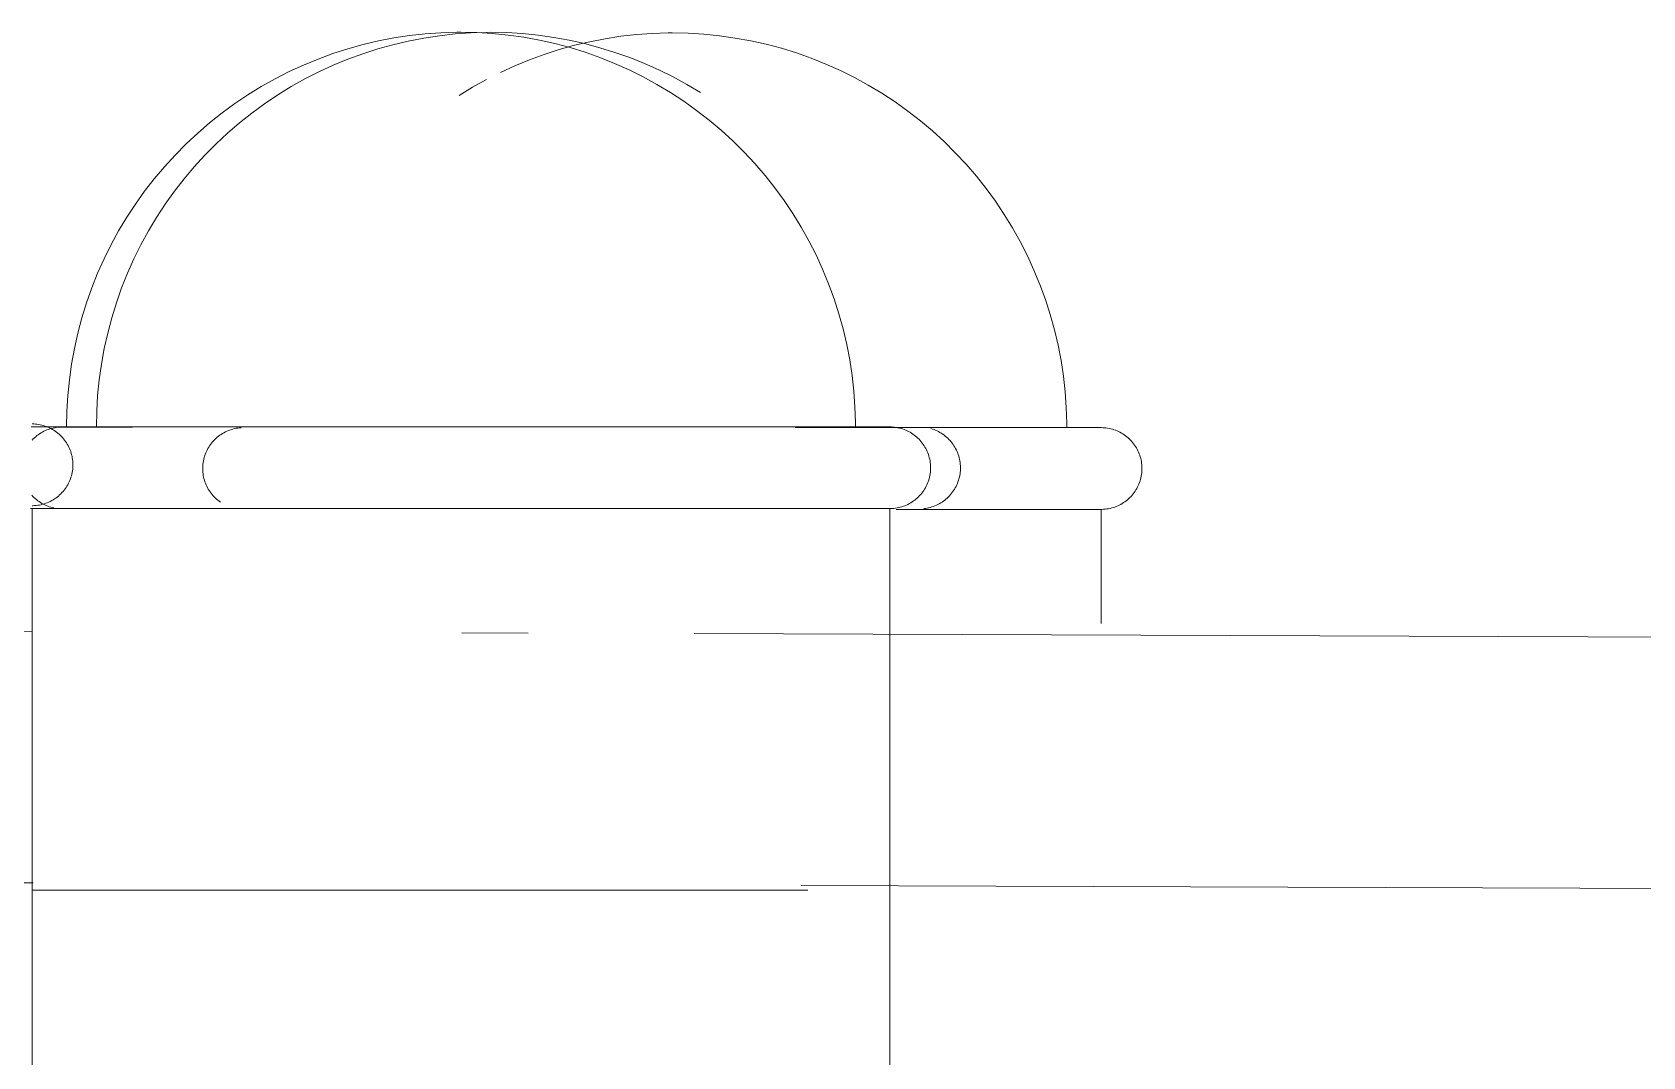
# Model space of a CAD drawing. Header units: millimetres. Extents: x -38844 to 124035, y 18225 to 48099.
# Drawn here: x -9755.3 to -9661.4, y 39265.1 to 39324.8 of the extents above; entities that cross this region are included whole.
import ezdxf

# ---------------------------------------------------------------- set-up
doc = ezdxf.new("R2010")
doc.units = ezdxf.units.MM
doc.layers.add('C-_SITE----_E-1', color=6, linetype='Continuous', lineweight=9, true_color=0xff00ff)

# ---------------------------------------------------------------- blocks, each defined once
blk = doc.blocks.new('BRC FENCE - BRC FENCE-6054127-DOOR _ WINDOW SCHEDULE - ELEVATION 1 Copy 1')
at = {"layer": 'C-_SITE----_E-1'}
for p, q in [((-9749.166, 39301.801), (-9753.298, 39301.801)), ((-9753.298, 39301.801), (-9749.166, 39301.801)), ((-9723.191, 39301.801), (-9748.906, 39301.801)), ((-9707.298, 39301.801), (-9715.669, 39301.801)), ((-9711.691, 39301.801), (-9707.298, 39301.801)), ((-9755.298, 39297.038), (-9755.298, 39274.801)), ((-9705.298, 39297.038), (-9755.298, 39297.038)), ((-9705.298, 39274.801), (-9705.298, 39297.038)), ((-7170.709, 39280.99), (-9716.699, 39289.754)), ((-9710.467, 39275.081), (-7170.709, 39266.338)), ((-9710.073, 39274.801), (-9755.298, 39274.801)), ((-9755.298, 39274.801), (-9755.298, 37865)), ((-9755.298, 39274.801), (-9710.073, 39274.801)), ((-9705.298, 37865), (-9705.298, 39274.801))]:
    blk.add_line(p, q, dxfattribs=at)
at = {"layer": 'C-_SITE----_E-1', "flags": 128}
for points in [[(-9753.298, 39301.801), (-9753.28, 39302.72), (-9753.225, 39303.639), (-9753.133, 39304.554), (-9753.005, 39305.465), (-9752.84, 39306.37), (-9752.639, 39307.268), (-9752.403, 39308.157), (-9752.131, 39309.036), (-9751.824, 39309.903), (-9751.483, 39310.757), (-9751.108, 39311.597), (-9750.699, 39312.422), (-9750.258, 39313.229), (-9749.785, 39314.018), (-9749.281, 39314.787), (-9748.747, 39315.536), (-9748.183, 39316.263), (-9747.59, 39316.966), (-9746.97, 39317.646), (-9746.323, 39318.3), (-9745.65, 39318.927), (-9744.953, 39319.528), (-9744.232, 39320.099), (-9743.489, 39320.642), (-9742.725, 39321.154), (-9741.941, 39321.636), (-9741.139, 39322.086), (-9740.319, 39322.503), (-9739.483, 39322.887), (-9738.633, 39323.238), (-9737.769, 39323.554), (-9736.893, 39323.835), (-9736.006, 39324.081), (-9735.111, 39324.292), (-9734.208, 39324.466), (-9733.298, 39324.604), (-9732.384, 39324.706), (-9731.466, 39324.771), (-9730.547, 39324.799), (-9730.298, 39324.801)], [(-9730.298, 39324.801), (-9729.379, 39324.782), (-9728.46, 39324.727), (-9727.545, 39324.635), (-9726.634, 39324.507), (-9725.729, 39324.342), (-9724.831, 39324.141), (-9723.942, 39323.905), (-9723.063, 39323.633), (-9722.196, 39323.326), (-9721.342, 39322.985), (-9720.502, 39322.61), (-9719.677, 39322.202), (-9718.87, 39321.76), (-9718.081, 39321.288), (-9717.312, 39320.783), (-9716.563, 39320.249), (-9715.836, 39319.685), (-9715.133, 39319.092), (-9714.453, 39318.472), (-9713.799, 39317.825), (-9713.172, 39317.152), (-9712.571, 39316.455), (-9712, 39315.735), (-9711.457, 39314.992), (-9710.945, 39314.228), (-9710.463, 39313.444), (-9710.013, 39312.641), (-9709.596, 39311.821), (-9709.212, 39310.985), (-9708.862, 39310.135), (-9708.545, 39309.271), (-9708.264, 39308.395), (-9708.018, 39307.509), (-9707.808, 39306.613), (-9707.633, 39305.71), (-9707.495, 39304.8), (-9707.393, 39303.886), (-9707.328, 39302.968), (-9707.3, 39302.049), (-9707.298, 39301.801)], [(-9755.298, 39297.038), (-9755.394, 39297.04)], [(-9755.35, 39301.8), (-9755.298, 39301.801)], [(-9705.298, 39301.801), (-9705.318, 39301.801), (-9705.378, 39301.801), (-9705.478, 39301.801), (-9705.618, 39301.801), (-9705.797, 39301.801), (-9706.015, 39301.801), (-9706.272, 39301.801), (-9706.568, 39301.801), (-9706.901, 39301.801), (-9707.272, 39301.801), (-9707.68, 39301.801), (-9708.124, 39301.801), (-9708.603, 39301.801), (-9709.117, 39301.801), (-9709.665, 39301.801), (-9710.246, 39301.801), (-9710.859, 39301.801), (-9711.503, 39301.801), (-9712.178, 39301.801), (-9712.881, 39301.801), (-9713.612, 39301.801), (-9714.37, 39301.801), (-9715.153, 39301.801), (-9715.96, 39301.801), (-9716.791, 39301.801), (-9717.643, 39301.801), (-9718.515, 39301.801), (-9719.406, 39301.801), (-9720.315, 39301.801), (-9721.239, 39301.801), (-9722.178, 39301.801), (-9723.131, 39301.801), (-9724.094, 39301.801), (-9725.067, 39301.801), (-9726.049, 39301.801), (-9727.038, 39301.801), (-9728.032, 39301.801), (-9729.029, 39301.801), (-9730.029, 39301.801), (-9731.028, 39301.801), (-9732.027, 39301.801), (-9733.023, 39301.801), (-9734.015, 39301.801), (-9735, 39301.801), (-9735.978, 39301.801), (-9736.948, 39301.801), (-9737.906, 39301.801), (-9738.852, 39301.801), (-9739.785, 39301.801), (-9740.702, 39301.801), (-9741.603, 39301.801), (-9742.485, 39301.801), (-9743.349, 39301.801), (-9744.191, 39301.801), (-9745.011, 39301.801), (-9745.807, 39301.801), (-9746.579, 39301.801), (-9747.325, 39301.801), (-9748.043, 39301.801), (-9748.733, 39301.801), (-9749.394, 39301.801), (-9750.024, 39301.801), (-9750.622, 39301.801), (-9751.188, 39301.801), (-9751.721, 39301.801), (-9752.219, 39301.801), (-9752.682, 39301.801), (-9753.109, 39301.801), (-9753.5, 39301.801), (-9753.854, 39301.801), (-9754.17, 39301.801), (-9754.448, 39301.801), (-9754.687, 39301.801), (-9754.887, 39301.801), (-9755.048, 39301.801), (-9755.17, 39301.801), (-9755.251, 39301.801), (-9755.293, 39301.801), (-9755.298, 39301.801)], [(-9755.298, 39301.801), (-9755.278, 39301.801), (-9755.218, 39301.801), (-9755.119, 39301.801), (-9754.979, 39301.801), (-9754.8, 39301.801), (-9754.582, 39301.801), (-9754.325, 39301.801), (-9754.029, 39301.801), (-9753.696, 39301.801), (-9753.325, 39301.801), (-9752.917, 39301.801), (-9752.473, 39301.801), (-9751.994, 39301.801), (-9751.48, 39301.801), (-9750.932, 39301.801), (-9750.351, 39301.801), (-9749.738, 39301.801)], [(-9711.203, 39301.801), (-9710.573, 39301.801), (-9709.975, 39301.801), (-9709.409, 39301.801), (-9708.876, 39301.801), (-9708.378, 39301.801), (-9707.915, 39301.801), (-9707.487, 39301.801), (-9707.097, 39301.801), (-9706.743, 39301.801), (-9706.427, 39301.801), (-9706.149, 39301.801), (-9705.91, 39301.801), (-9705.709, 39301.801), (-9705.549, 39301.801), (-9705.427, 39301.801), (-9705.346, 39301.801), (-9705.304, 39301.801), (-9705.298, 39301.801)], [(-9705.298, 39301.801), (-9705.203, 39301.799), (-9705.108, 39301.793), (-9705.013, 39301.784), (-9704.919, 39301.77), (-9704.825, 39301.753), (-9704.732, 39301.732), (-9704.64, 39301.708), (-9704.549, 39301.68), (-9704.46, 39301.648), (-9704.371, 39301.613), (-9704.284, 39301.574), (-9704.199, 39301.532), (-9704.115, 39301.486), (-9704.034, 39301.437), (-9703.954, 39301.385), (-9703.876, 39301.329), (-9703.801, 39301.271), (-9703.728, 39301.21), (-9703.658, 39301.145), (-9703.59, 39301.078), (-9703.525, 39301.009), (-9703.463, 39300.937), (-9703.404, 39300.862), (-9703.348, 39300.785), (-9703.295, 39300.706), (-9703.245, 39300.625), (-9703.198, 39300.542), (-9703.155, 39300.457), (-9703.115, 39300.37), (-9703.079, 39300.282), (-9703.046, 39300.193), (-9703.017, 39300.102), (-9702.992, 39300.01), (-9702.97, 39299.918), (-9702.952, 39299.824), (-9702.937, 39299.73), (-9702.927, 39299.635), (-9702.92, 39299.54), (-9702.917, 39299.445), (-9702.918, 39299.35), (-9702.923, 39299.255), (-9702.931, 39299.16), (-9702.944, 39299.065), (-9702.96, 39298.972), (-9702.979, 39298.878), (-9703.003, 39298.786), (-9703.03, 39298.695), (-9703.061, 39298.605), (-9703.095, 39298.516), (-9703.133, 39298.428), (-9703.175, 39298.343), (-9703.219, 39298.259), (-9703.267, 39298.176), (-9703.319, 39298.096), (-9703.373, 39298.018), (-9703.431, 39297.942), (-9703.491, 39297.869), (-9703.555, 39297.798), (-9703.621, 39297.729), (-9703.69, 39297.663), (-9703.761, 39297.601), (-9703.835, 39297.541), (-9703.912, 39297.484), (-9703.99, 39297.43), (-9704.071, 39297.379), (-9704.153, 39297.331), (-9704.238, 39297.287), (-9704.324, 39297.247), (-9704.412, 39297.209), (-9704.501, 39297.176), (-9704.591, 39297.146), (-9704.683, 39297.119), (-9704.775, 39297.096), (-9704.868, 39297.077), (-9704.962, 39297.062), (-9705.057, 39297.05), (-9705.152, 39297.043), (-9705.247, 39297.039), (-9705.298, 39297.038)], [(-9755.298, 39297.038), (-9755.278, 39297.038), (-9755.218, 39297.038), (-9755.119, 39297.038), (-9754.979, 39297.038), (-9754.8, 39297.038), (-9754.582, 39297.038), (-9754.325, 39297.038), (-9754.029, 39297.038), (-9753.696, 39297.038), (-9753.325, 39297.038), (-9752.917, 39297.038), (-9752.473, 39297.038), (-9751.994, 39297.038), (-9751.48, 39297.038), (-9750.932, 39297.038), (-9750.351, 39297.038), (-9749.738, 39297.038), (-9749.094, 39297.038), (-9748.419, 39297.038), (-9747.716, 39297.038), (-9746.985, 39297.038), (-9746.227, 39297.038), (-9745.444, 39297.038), (-9744.636, 39297.038), (-9743.806, 39297.038), (-9742.954, 39297.038), (-9742.082, 39297.038), (-9741.19, 39297.038), (-9740.282, 39297.038), (-9739.357, 39297.038), (-9738.418, 39297.038), (-9737.466, 39297.038), (-9736.503, 39297.038), (-9735.529, 39297.038), (-9734.548, 39297.038), (-9733.559, 39297.038), (-9732.565, 39297.038), (-9731.568, 39297.038), (-9730.568, 39297.038), (-9729.568, 39297.038), (-9728.57, 39297.038), (-9727.574, 39297.038), (-9726.582, 39297.038), (-9725.596, 39297.038), (-9724.618, 39297.038), (-9723.649, 39297.038), (-9722.691, 39297.038), (-9721.745, 39297.038), (-9720.812, 39297.038), (-9719.895, 39297.038), (-9718.994, 39297.038), (-9718.111, 39297.038), (-9717.248, 39297.038), (-9716.406, 39297.038), (-9715.586, 39297.038), (-9714.789, 39297.038), (-9714.018, 39297.038), (-9713.272, 39297.038), (-9712.554, 39297.038), (-9711.864, 39297.038), (-9711.203, 39297.038), (-9710.573, 39297.038), (-9709.975, 39297.038), (-9709.409, 39297.038), (-9708.876, 39297.038), (-9708.378, 39297.038), (-9707.915, 39297.038), (-9707.487, 39297.038), (-9707.097, 39297.038), (-9706.743, 39297.038), (-9706.427, 39297.038), (-9706.149, 39297.038), (-9705.91, 39297.038), (-9705.709, 39297.038), (-9705.549, 39297.038), (-9705.427, 39297.038), (-9705.346, 39297.038), (-9705.304, 39297.038), (-9705.298, 39297.038)], [(-9752.682, 39297.038), (-9753.109, 39297.038), (-9753.5, 39297.038), (-9753.854, 39297.038), (-9754.17, 39297.038), (-9754.448, 39297.038), (-9754.687, 39297.038), (-9754.887, 39297.038), (-9755.048, 39297.038), (-9755.17, 39297.038), (-9755.251, 39297.038), (-9755.293, 39297.038), (-9755.298, 39297.038)], [(-9705.298, 39297.038), (-9705.318, 39297.038), (-9705.378, 39297.038), (-9705.478, 39297.038), (-9705.618, 39297.038), (-9705.797, 39297.038), (-9706.015, 39297.038), (-9706.272, 39297.038), (-9706.568, 39297.038), (-9706.901, 39297.038), (-9707.272, 39297.038), (-9707.68, 39297.038)]]:
    blk.add_lwpolyline(points, dxfattribs=at)
blk = doc.blocks.new('BRC FENCE - BRC FENCE-6054296-DOOR _ WINDOW SCHEDULE - ELEVATION 1 Copy 1')
at = {"layer": 'C-_SITE----_E-1'}
for p, q in [((-9749.166, 39301.801), (-9753.298, 39301.801)), ((-9753.298, 39301.801), (-9749.166, 39301.801)), ((-9723.191, 39301.801), (-9748.906, 39301.801)), ((-9707.298, 39301.801), (-9715.669, 39301.801)), ((-9711.691, 39301.801), (-9707.298, 39301.801)), ((-9694.976, 39301.758), (-9703.052, 39301.758)), ((-9699.369, 39301.758), (-9694.976, 39301.758)), ((-9755.298, 39297.038), (-9755.298, 39274.801)), ((-9705.298, 39297.038), (-9755.298, 39297.038)), ((-9705.298, 39274.801), (-9705.298, 39297.038)), ((-9692.976, 39296.996), (-9702.972, 39296.996)), ((-9692.976, 39290.345), (-9692.976, 39296.996)), ((-9726.372, 39289.787), (-9730.247, 39289.801)), ((-9710.073, 39274.801), (-9755.298, 39274.801)), ((-9755.298, 39274.801), (-9755.298, 37865)), ((-9755.298, 39274.801), (-9710.073, 39274.801)), ((-9705.298, 37865), (-9705.298, 39274.801))]:
    blk.add_line(p, q, dxfattribs=at)
at = {"layer": 'C-_SITE----_E-1', "flags": 128}
for points in [[(-9753.298, 39301.801), (-9753.28, 39302.72), (-9753.225, 39303.639), (-9753.133, 39304.554), (-9753.005, 39305.465), (-9752.84, 39306.37), (-9752.639, 39307.268), (-9752.403, 39308.157), (-9752.131, 39309.036), (-9751.824, 39309.903), (-9751.483, 39310.757), (-9751.108, 39311.597), (-9750.699, 39312.422), (-9750.258, 39313.229), (-9749.785, 39314.018), (-9749.281, 39314.787), (-9748.747, 39315.536), (-9748.183, 39316.263), (-9747.59, 39316.966), (-9746.97, 39317.646), (-9746.323, 39318.3), (-9745.65, 39318.927), (-9744.953, 39319.528), (-9744.232, 39320.099), (-9743.489, 39320.642), (-9742.725, 39321.154), (-9741.941, 39321.636), (-9741.139, 39322.086), (-9740.319, 39322.503), (-9739.483, 39322.887), (-9738.633, 39323.238), (-9737.769, 39323.554), (-9736.893, 39323.835), (-9736.006, 39324.081), (-9735.111, 39324.292), (-9734.208, 39324.466), (-9733.298, 39324.604), (-9732.384, 39324.706), (-9731.466, 39324.771), (-9730.547, 39324.799), (-9730.298, 39324.801)], [(-9730.298, 39324.801), (-9729.379, 39324.782), (-9728.46, 39324.727), (-9727.545, 39324.635), (-9726.634, 39324.507), (-9725.729, 39324.342), (-9724.831, 39324.141), (-9723.942, 39323.905), (-9723.063, 39323.633), (-9722.196, 39323.326), (-9721.342, 39322.985), (-9720.502, 39322.61), (-9719.677, 39322.202), (-9718.87, 39321.76), (-9718.081, 39321.288), (-9717.312, 39320.783), (-9716.563, 39320.249), (-9715.836, 39319.685), (-9715.133, 39319.092), (-9714.453, 39318.472), (-9713.799, 39317.825), (-9713.172, 39317.152), (-9712.571, 39316.455), (-9712, 39315.735), (-9711.457, 39314.992), (-9710.945, 39314.228), (-9710.463, 39313.444), (-9710.013, 39312.641), (-9709.596, 39311.821), (-9709.212, 39310.985), (-9708.862, 39310.135), (-9708.545, 39309.271), (-9708.264, 39308.395), (-9708.018, 39307.509), (-9707.808, 39306.613), (-9707.633, 39305.71), (-9707.495, 39304.8), (-9707.393, 39303.886), (-9707.328, 39302.968), (-9707.3, 39302.049), (-9707.298, 39301.801)], [(-9727.997, 39322.461), (-9727.161, 39322.845), (-9726.31, 39323.195), (-9725.446, 39323.511), (-9724.57, 39323.793), (-9723.684, 39324.039), (-9722.788, 39324.249), (-9721.885, 39324.424), (-9720.976, 39324.562), (-9720.061, 39324.663), (-9719.144, 39324.729), (-9718.224, 39324.757), (-9717.976, 39324.758)], [(-9717.976, 39324.758), (-9717.056, 39324.74), (-9716.138, 39324.685), (-9715.223, 39324.593), (-9714.312, 39324.464), (-9713.407, 39324.3), (-9712.509, 39324.099), (-9711.62, 39323.863), (-9710.741, 39323.591), (-9709.874, 39323.284), (-9709.019, 39322.943), (-9708.179, 39322.568), (-9707.355, 39322.159), (-9706.548, 39321.718), (-9705.759, 39321.245), (-9704.989, 39320.741), (-9704.24, 39320.206), (-9703.514, 39319.642), (-9702.81, 39319.05), (-9702.131, 39318.429), (-9701.477, 39317.782), (-9700.849, 39317.11), (-9700.249, 39316.413), (-9699.677, 39315.692), (-9699.135, 39314.949), (-9698.622, 39314.185), (-9698.141, 39313.401), (-9697.691, 39312.599), (-9697.274, 39311.779), (-9696.889, 39310.943), (-9696.539, 39310.092), (-9696.223, 39309.229), (-9695.942, 39308.353), (-9695.696, 39307.466), (-9695.485, 39306.571), (-9695.311, 39305.667), (-9695.172, 39304.758), (-9695.071, 39303.844), (-9695.006, 39302.926), (-9694.977, 39302.007), (-9694.976, 39301.758)], [(-9730.403, 39321.112), (-9729.619, 39321.594), (-9728.817, 39322.043)], [(-9755.298, 39297.038), (-9755.394, 39297.04)], [(-9755.35, 39301.8), (-9755.298, 39301.801)], [(-9705.298, 39301.801), (-9705.318, 39301.801), (-9705.378, 39301.801), (-9705.478, 39301.801), (-9705.618, 39301.801), (-9705.797, 39301.801), (-9706.015, 39301.801), (-9706.272, 39301.801), (-9706.568, 39301.801), (-9706.901, 39301.801), (-9707.272, 39301.801), (-9707.68, 39301.801), (-9708.124, 39301.801), (-9708.603, 39301.801), (-9709.117, 39301.801), (-9709.665, 39301.801), (-9710.246, 39301.801), (-9710.859, 39301.801), (-9711.503, 39301.801), (-9712.178, 39301.801), (-9712.881, 39301.801), (-9713.612, 39301.801), (-9714.37, 39301.801), (-9715.153, 39301.801), (-9715.96, 39301.801), (-9716.791, 39301.801), (-9717.643, 39301.801), (-9718.515, 39301.801), (-9719.406, 39301.801), (-9720.315, 39301.801), (-9721.239, 39301.801), (-9722.178, 39301.801), (-9723.131, 39301.801), (-9724.094, 39301.801), (-9725.067, 39301.801), (-9726.049, 39301.801), (-9727.038, 39301.801), (-9728.032, 39301.801), (-9729.029, 39301.801), (-9730.029, 39301.801), (-9731.028, 39301.801), (-9732.027, 39301.801), (-9733.023, 39301.801), (-9734.015, 39301.801), (-9735, 39301.801), (-9735.978, 39301.801), (-9736.948, 39301.801), (-9737.906, 39301.801), (-9738.852, 39301.801), (-9739.785, 39301.801), (-9740.702, 39301.801), (-9741.603, 39301.801), (-9742.485, 39301.801), (-9743.349, 39301.801), (-9744.191, 39301.801), (-9745.011, 39301.801), (-9745.807, 39301.801), (-9746.579, 39301.801), (-9747.325, 39301.801), (-9748.043, 39301.801), (-9748.733, 39301.801), (-9749.394, 39301.801), (-9750.024, 39301.801), (-9750.622, 39301.801), (-9751.188, 39301.801), (-9751.721, 39301.801), (-9752.219, 39301.801), (-9752.682, 39301.801), (-9753.109, 39301.801), (-9753.5, 39301.801), (-9753.854, 39301.801), (-9754.17, 39301.801), (-9754.448, 39301.801), (-9754.687, 39301.801), (-9754.887, 39301.801), (-9755.048, 39301.801), (-9755.17, 39301.801), (-9755.251, 39301.801), (-9755.293, 39301.801), (-9755.298, 39301.801)], [(-9755.298, 39301.801), (-9755.278, 39301.801), (-9755.218, 39301.801), (-9755.119, 39301.801), (-9754.979, 39301.801), (-9754.8, 39301.801), (-9754.582, 39301.801), (-9754.325, 39301.801), (-9754.029, 39301.801), (-9753.696, 39301.801), (-9753.325, 39301.801), (-9752.917, 39301.801), (-9752.473, 39301.801), (-9751.994, 39301.801), (-9751.48, 39301.801), (-9750.932, 39301.801), (-9750.351, 39301.801), (-9749.738, 39301.801)], [(-9744.321, 39297.412), (-9744.398, 39297.467), (-9744.473, 39297.525), (-9744.546, 39297.587), (-9744.616, 39297.651), (-9744.684, 39297.718), (-9744.749, 39297.788), (-9744.811, 39297.86), (-9744.87, 39297.934), (-9744.927, 39298.011), (-9744.98, 39298.09), (-9745.03, 39298.172), (-9745.076, 39298.255), (-9745.119, 39298.34), (-9745.159, 39298.426), (-9745.195, 39298.514), (-9745.228, 39298.604), (-9745.257, 39298.694), (-9745.283, 39298.786), (-9745.304, 39298.879), (-9745.323, 39298.972), (-9745.337, 39299.066), (-9745.347, 39299.161), (-9745.354, 39299.256), (-9745.357, 39299.351), (-9745.356, 39299.447), (-9745.352, 39299.542), (-9745.343, 39299.637), (-9745.331, 39299.731), (-9745.315, 39299.825), (-9745.295, 39299.918), (-9745.271, 39300.01), (-9745.244, 39300.102), (-9745.213, 39300.192), (-9745.179, 39300.281), (-9745.141, 39300.368), (-9745.1, 39300.454), (-9745.055, 39300.538), (-9745.007, 39300.62), (-9744.956, 39300.7), (-9744.901, 39300.778), (-9744.844, 39300.854), (-9744.783, 39300.928), (-9744.72, 39300.999), (-9744.653, 39301.067), (-9744.584, 39301.133), (-9744.513, 39301.196), (-9744.439, 39301.256), (-9744.363, 39301.313), (-9744.284, 39301.367), (-9744.203, 39301.417), (-9744.121, 39301.465), (-9744.037, 39301.509), (-9743.95, 39301.55), (-9743.863, 39301.587), (-9743.774, 39301.621), (-9743.683, 39301.651), (-9743.592, 39301.677), (-9743.499, 39301.7), (-9743.406, 39301.719), (-9743.312, 39301.734), (-9743.217, 39301.746), (-9743.123, 39301.754)], [(-9711.203, 39301.801), (-9710.573, 39301.801), (-9709.975, 39301.801), (-9709.409, 39301.801), (-9708.876, 39301.801), (-9708.378, 39301.801), (-9707.915, 39301.801), (-9707.487, 39301.801), (-9707.097, 39301.801), (-9706.743, 39301.801), (-9706.427, 39301.801), (-9706.149, 39301.801), (-9705.91, 39301.801), (-9705.709, 39301.801), (-9705.549, 39301.801), (-9705.427, 39301.801), (-9705.346, 39301.801), (-9705.304, 39301.801), (-9705.298, 39301.801)], [(-9692.976, 39301.758), (-9692.996, 39301.758), (-9693.056, 39301.758), (-9693.156, 39301.758), (-9693.295, 39301.758), (-9693.474, 39301.758), (-9693.693, 39301.758), (-9693.95, 39301.758), (-9694.245, 39301.758), (-9694.579, 39301.758), (-9694.949, 39301.758), (-9695.357, 39301.758), (-9695.801, 39301.758), (-9696.28, 39301.758), (-9696.795, 39301.758), (-9697.343, 39301.758), (-9697.924, 39301.758), (-9698.537, 39301.758), (-9699.181, 39301.758), (-9699.855, 39301.758), (-9700.558, 39301.758), (-9701.289, 39301.758), (-9702.047, 39301.758), (-9702.83, 39301.758), (-9703.638, 39301.758), (-9704.468, 39301.758), (-9705.32, 39301.758), (-9706.193, 39301.758), (-9707.084, 39301.758), (-9707.992, 39301.758), (-9708.917, 39301.758), (-9709.856, 39301.758), (-9710.808, 39301.758)], [(-9705.298, 39301.801), (-9705.203, 39301.799), (-9705.108, 39301.793), (-9705.013, 39301.784), (-9704.919, 39301.77), (-9704.825, 39301.753), (-9704.732, 39301.732), (-9704.64, 39301.708), (-9704.549, 39301.68), (-9704.46, 39301.648), (-9704.371, 39301.613), (-9704.284, 39301.574), (-9704.199, 39301.532), (-9704.115, 39301.486), (-9704.034, 39301.437), (-9703.954, 39301.385), (-9703.876, 39301.329), (-9703.801, 39301.271), (-9703.728, 39301.21), (-9703.658, 39301.145), (-9703.59, 39301.078), (-9703.525, 39301.009), (-9703.463, 39300.937), (-9703.404, 39300.862), (-9703.348, 39300.785), (-9703.295, 39300.706), (-9703.245, 39300.625), (-9703.198, 39300.542), (-9703.155, 39300.457), (-9703.115, 39300.37), (-9703.079, 39300.282), (-9703.046, 39300.193), (-9703.017, 39300.102), (-9702.992, 39300.01), (-9702.97, 39299.918), (-9702.952, 39299.824), (-9702.937, 39299.73), (-9702.927, 39299.635), (-9702.92, 39299.54), (-9702.917, 39299.445), (-9702.918, 39299.35), (-9702.923, 39299.255), (-9702.931, 39299.16), (-9702.944, 39299.065), (-9702.96, 39298.972), (-9702.979, 39298.878), (-9703.003, 39298.786), (-9703.03, 39298.695), (-9703.061, 39298.605), (-9703.095, 39298.516), (-9703.133, 39298.428), (-9703.175, 39298.343), (-9703.219, 39298.259), (-9703.267, 39298.176), (-9703.319, 39298.096), (-9703.373, 39298.018), (-9703.431, 39297.942), (-9703.491, 39297.869), (-9703.555, 39297.798), (-9703.621, 39297.729), (-9703.69, 39297.663), (-9703.761, 39297.601), (-9703.835, 39297.541), (-9703.912, 39297.484), (-9703.99, 39297.43), (-9704.071, 39297.379), (-9704.153, 39297.331), (-9704.238, 39297.287), (-9704.324, 39297.247), (-9704.412, 39297.209), (-9704.501, 39297.176), (-9704.591, 39297.146), (-9704.683, 39297.119), (-9704.775, 39297.096), (-9704.868, 39297.077), (-9704.962, 39297.062), (-9705.057, 39297.05), (-9705.152, 39297.043), (-9705.247, 39297.039), (-9705.298, 39297.038)], [(-9698.881, 39301.758), (-9698.251, 39301.758), (-9697.652, 39301.758), (-9697.086, 39301.758), (-9696.554, 39301.758), (-9696.056, 39301.758), (-9695.592, 39301.758), (-9695.165, 39301.758), (-9694.774, 39301.758), (-9694.42, 39301.758), (-9694.104, 39301.758), (-9693.826, 39301.758), (-9693.587, 39301.758), (-9693.387, 39301.758), (-9693.226, 39301.758), (-9693.105, 39301.758), (-9693.023, 39301.758), (-9692.982, 39301.758), (-9692.976, 39301.758)], [(-9692.976, 39301.758), (-9692.881, 39301.756), (-9692.786, 39301.751), (-9692.691, 39301.741), (-9692.597, 39301.728), (-9692.503, 39301.711), (-9692.41, 39301.69), (-9692.318, 39301.665), (-9692.227, 39301.637), (-9692.137, 39301.606), (-9692.049, 39301.57), (-9691.962, 39301.531), (-9691.876, 39301.489), (-9691.793, 39301.443), (-9691.711, 39301.395), (-9691.631, 39301.342), (-9691.554, 39301.287), (-9691.479, 39301.229), (-9691.406, 39301.167), (-9691.335, 39301.103), (-9691.268, 39301.036), (-9691.203, 39300.966), (-9691.141, 39300.894), (-9691.081, 39300.82), (-9691.025, 39300.743), (-9690.972, 39300.664), (-9690.922, 39300.582), (-9690.876, 39300.499), (-9690.833, 39300.414), (-9690.793, 39300.328), (-9690.757, 39300.24), (-9690.724, 39300.15), (-9690.695, 39300.06), (-9690.669, 39299.968), (-9690.647, 39299.875), (-9690.629, 39299.782), (-9690.615, 39299.688), (-9690.605, 39299.593), (-9690.598, 39299.498), (-9690.595, 39299.403), (-9690.596, 39299.307), (-9690.6, 39299.212), (-9690.609, 39299.117), (-9690.621, 39299.023), (-9690.637, 39298.929), (-9690.657, 39298.836), (-9690.68, 39298.744), (-9690.708, 39298.652), (-9690.738, 39298.562), (-9690.773, 39298.473), (-9690.811, 39298.386), (-9690.852, 39298.3), (-9690.897, 39298.216), (-9690.945, 39298.134), (-9690.996, 39298.054), (-9691.051, 39297.976), (-9691.108, 39297.9), (-9691.169, 39297.826), (-9691.232, 39297.755), (-9691.299, 39297.687), (-9691.368, 39297.621), (-9691.439, 39297.558), (-9691.513, 39297.498), (-9691.589, 39297.441), (-9691.668, 39297.387), (-9691.748, 39297.337), (-9691.831, 39297.289), (-9691.915, 39297.245), (-9692.002, 39297.204), (-9692.089, 39297.167), (-9692.178, 39297.133), (-9692.269, 39297.103), (-9692.36, 39297.077), (-9692.453, 39297.054), (-9692.546, 39297.035), (-9692.64, 39297.02), (-9692.734, 39297.008), (-9692.829, 39297), (-9692.925, 39296.996), (-9692.976, 39296.996)], [(-9755.298, 39297.038), (-9755.278, 39297.038), (-9755.218, 39297.038), (-9755.119, 39297.038), (-9754.979, 39297.038), (-9754.8, 39297.038), (-9754.582, 39297.038), (-9754.325, 39297.038), (-9754.029, 39297.038), (-9753.696, 39297.038), (-9753.325, 39297.038), (-9752.917, 39297.038), (-9752.473, 39297.038), (-9751.994, 39297.038), (-9751.48, 39297.038), (-9750.932, 39297.038), (-9750.351, 39297.038), (-9749.738, 39297.038), (-9749.094, 39297.038), (-9748.419, 39297.038), (-9747.716, 39297.038), (-9746.985, 39297.038), (-9746.227, 39297.038), (-9745.444, 39297.038), (-9744.636, 39297.038), (-9743.806, 39297.038), (-9742.954, 39297.038), (-9742.082, 39297.038), (-9741.19, 39297.038), (-9740.282, 39297.038), (-9739.357, 39297.038), (-9738.418, 39297.038), (-9737.466, 39297.038), (-9736.503, 39297.038), (-9735.529, 39297.038), (-9734.548, 39297.038), (-9733.559, 39297.038), (-9732.565, 39297.038), (-9731.568, 39297.038), (-9730.568, 39297.038), (-9729.568, 39297.038), (-9728.57, 39297.038), (-9727.574, 39297.038), (-9726.582, 39297.038), (-9725.596, 39297.038), (-9724.618, 39297.038), (-9723.649, 39297.038), (-9722.691, 39297.038), (-9721.745, 39297.038), (-9720.812, 39297.038), (-9719.895, 39297.038), (-9718.994, 39297.038), (-9718.111, 39297.038), (-9717.248, 39297.038), (-9716.406, 39297.038), (-9715.586, 39297.038), (-9714.789, 39297.038), (-9714.018, 39297.038), (-9713.272, 39297.038), (-9712.554, 39297.038), (-9711.864, 39297.038), (-9711.203, 39297.038), (-9710.573, 39297.038), (-9709.975, 39297.038), (-9709.409, 39297.038), (-9708.876, 39297.038), (-9708.378, 39297.038), (-9707.915, 39297.038), (-9707.487, 39297.038), (-9707.097, 39297.038), (-9706.743, 39297.038), (-9706.427, 39297.038), (-9706.149, 39297.038), (-9705.91, 39297.038), (-9705.709, 39297.038), (-9705.549, 39297.038), (-9705.427, 39297.038), (-9705.346, 39297.038), (-9705.304, 39297.038), (-9705.298, 39297.038)], [(-9752.682, 39297.038), (-9753.109, 39297.038), (-9753.5, 39297.038), (-9753.854, 39297.038), (-9754.17, 39297.038), (-9754.448, 39297.038), (-9754.687, 39297.038), (-9754.887, 39297.038), (-9755.048, 39297.038), (-9755.17, 39297.038), (-9755.251, 39297.038), (-9755.293, 39297.038), (-9755.298, 39297.038)], [(-9705.298, 39297.038), (-9705.318, 39297.038), (-9705.378, 39297.038), (-9705.478, 39297.038), (-9705.618, 39297.038), (-9705.797, 39297.038), (-9706.015, 39297.038), (-9706.272, 39297.038), (-9706.568, 39297.038), (-9706.901, 39297.038), (-9707.272, 39297.038), (-9707.68, 39297.038)], [(-9704.926, 39296.996), (-9704.083, 39296.996), (-9703.263, 39296.996), (-9702.467, 39296.996), (-9701.695, 39296.996), (-9700.95, 39296.996), (-9700.231, 39296.996), (-9699.541, 39296.996), (-9698.881, 39296.996), (-9698.251, 39296.996), (-9697.652, 39296.996), (-9697.086, 39296.996), (-9696.554, 39296.996), (-9696.056, 39296.996), (-9695.592, 39296.996), (-9695.165, 39296.996), (-9694.774, 39296.996), (-9694.42, 39296.996), (-9694.104, 39296.996), (-9693.826, 39296.996), (-9693.587, 39296.996), (-9693.387, 39296.996), (-9693.226, 39296.996), (-9693.105, 39296.996), (-9693.023, 39296.996), (-9692.982, 39296.996), (-9692.976, 39296.996)], [(-9692.976, 39296.996), (-9692.996, 39296.996), (-9693.056, 39296.996), (-9693.156, 39296.996), (-9693.295, 39296.996), (-9693.474, 39296.996), (-9693.693, 39296.996), (-9693.95, 39296.996), (-9694.245, 39296.996), (-9694.579, 39296.996), (-9694.949, 39296.996), (-9695.357, 39296.996)]]:
    blk.add_lwpolyline(points, dxfattribs=at)
blk = doc.blocks.new('BRC FENCE - BRC FENCE-6054857-DOOR _ WINDOW SCHEDULE - ELEVATION 1 Copy 1')
at = {"layer": 'C-_SITE----_E-1'}
for p, q in [((-9755.298, 39289.887), (-9766.686, 39289.926)), ((-9760.444, 39275.253), (-9755.252, 39275.235))]:
    blk.add_line(p, q, dxfattribs=at)
at = {"layer": 'C-_SITE----_E-1', "flags": 128}
blk.add_lwpolyline([(-9755.307, 39301.973), (-9755.211, 39301.971), (-9755.116, 39301.965), (-9755.021, 39301.956), (-9754.927, 39301.942), (-9754.833, 39301.925), (-9754.741, 39301.905), (-9754.648, 39301.88), (-9754.557, 39301.852), (-9754.468, 39301.82), (-9754.379, 39301.785), (-9754.292, 39301.746), (-9754.207, 39301.704), (-9754.123, 39301.658), (-9754.042, 39301.609), (-9753.962, 39301.557), (-9753.884, 39301.502), (-9753.809, 39301.443), (-9753.736, 39301.382), (-9753.666, 39301.318), (-9753.598, 39301.251), (-9753.533, 39301.181), (-9753.471, 39301.109), (-9753.412, 39301.034), (-9753.356, 39300.957), (-9753.303, 39300.878), (-9753.253, 39300.797), (-9753.206, 39300.714), (-9753.163, 39300.629), (-9753.123, 39300.542), (-9753.087, 39300.454), (-9753.054, 39300.365), (-9753.025, 39300.274), (-9753, 39300.183), (-9752.978, 39300.09), (-9752.96, 39299.996), (-9752.946, 39299.902), (-9752.935, 39299.807), (-9752.928, 39299.712), (-9752.925, 39299.617), (-9752.926, 39299.522), (-9752.931, 39299.427), (-9752.939, 39299.332), (-9752.952, 39299.238), (-9752.968, 39299.144), (-9752.988, 39299.051), (-9753.011, 39298.958), (-9753.038, 39298.867), (-9753.069, 39298.777), (-9753.103, 39298.688), (-9753.141, 39298.601), (-9753.183, 39298.515), (-9753.227, 39298.431), (-9753.275, 39298.349), (-9753.327, 39298.268), (-9753.381, 39298.19), (-9753.439, 39298.114), (-9753.499, 39298.041), (-9753.563, 39297.97), (-9753.629, 39297.901), (-9753.698, 39297.836), (-9753.77, 39297.773), (-9753.844, 39297.713), (-9753.92, 39297.656), (-9753.998, 39297.602), (-9754.079, 39297.551), (-9754.162, 39297.504), (-9754.246, 39297.46), (-9754.332, 39297.419), (-9754.42, 39297.382), (-9754.509, 39297.348), (-9754.599, 39297.318), (-9754.691, 39297.291), (-9754.783, 39297.269), (-9754.876, 39297.249), (-9754.97, 39297.234), (-9755.065, 39297.223), (-9755.16, 39297.215), (-9755.255, 39297.211), (-9755.307, 39297.21)], dxfattribs=at)
blk = doc.blocks.new('BRC FENCE - BRC FENCE-6055486-DOOR _ WINDOW SCHEDULE - ELEVATION 1 Copy 1')
at = {"layer": 'C-_SITE----_E-1'}
for p, q in [((-9750.085, 39301.795), (-9751.557, 39301.795)), ((-9751.557, 39301.795), (-9750.085, 39301.795))]:
    blk.add_line(p, q, dxfattribs=at)
at = {"layer": 'C-_SITE----_E-1', "flags": 128}
for points in [[(-9751.557, 39301.795), (-9751.539, 39302.714), (-9751.484, 39303.633), (-9751.392, 39304.548), (-9751.264, 39305.459), (-9751.099, 39306.364), (-9750.898, 39307.262), (-9750.662, 39308.151), (-9750.39, 39309.03), (-9750.083, 39309.897), (-9749.742, 39310.751), (-9749.367, 39311.591), (-9748.958, 39312.416), (-9748.517, 39313.223), (-9748.044, 39314.012), (-9747.54, 39314.781), (-9747.005, 39315.53), (-9746.441, 39316.257), (-9745.849, 39316.961), (-9745.229, 39317.64), (-9744.582, 39318.294), (-9743.909, 39318.921), (-9743.212, 39319.522), (-9742.491, 39320.093), (-9741.748, 39320.636), (-9740.984, 39321.148), (-9740.2, 39321.63), (-9739.398, 39322.08), (-9738.578, 39322.497), (-9737.742, 39322.881), (-9736.892, 39323.232), (-9736.028, 39323.548), (-9735.152, 39323.829), (-9734.265, 39324.075), (-9733.37, 39324.286), (-9732.467, 39324.46), (-9731.557, 39324.598), (-9730.643, 39324.7), (-9729.725, 39324.765), (-9728.806, 39324.793), (-9728.557, 39324.795)], [(-9728.557, 39324.795), (-9727.638, 39324.776), (-9726.719, 39324.721), (-9725.804, 39324.629), (-9724.893, 39324.501), (-9723.988, 39324.336), (-9723.09, 39324.135), (-9722.201, 39323.899), (-9721.322, 39323.627), (-9720.455, 39323.32), (-9719.601, 39322.979), (-9718.761, 39322.604), (-9717.936, 39322.196), (-9717.129, 39321.754), (-9716.34, 39321.282)], [(-9754.03, 39297.08), (-9754.123, 39297.1), (-9754.215, 39297.125), (-9754.306, 39297.153), (-9754.396, 39297.185), (-9754.485, 39297.22), (-9754.572, 39297.259), (-9754.657, 39297.301), (-9754.74, 39297.347), (-9754.822, 39297.396), (-9754.902, 39297.448), (-9754.979, 39297.503), (-9755.055, 39297.562), (-9755.127, 39297.623), (-9755.198, 39297.687), (-9755.265, 39297.754), (-9755.33, 39297.824)], [(-9755.301, 39301.035), (-9755.235, 39301.104), (-9755.166, 39301.169), (-9755.094, 39301.232), (-9755.02, 39301.292), (-9754.944, 39301.349), (-9754.865, 39301.403), (-9754.785, 39301.454), (-9754.702, 39301.501), (-9754.618, 39301.545), (-9754.532, 39301.586), (-9754.444, 39301.623), (-9754.355, 39301.657), (-9754.265, 39301.687), (-9754.173, 39301.714), (-9754.081, 39301.736), (-9753.987, 39301.756), (-9753.893, 39301.771), (-9753.799, 39301.782), (-9753.704, 39301.79), (-9753.609, 39301.794), (-9753.557, 39301.795)], [(-9755.307, 39301.973), (-9755.211, 39301.971), (-9755.116, 39301.965), (-9755.021, 39301.956), (-9754.927, 39301.942), (-9754.833, 39301.925), (-9754.741, 39301.905), (-9754.648, 39301.88), (-9754.557, 39301.852), (-9754.468, 39301.82), (-9754.379, 39301.785), (-9754.292, 39301.746), (-9754.207, 39301.704), (-9754.123, 39301.658), (-9754.042, 39301.609), (-9753.962, 39301.557), (-9753.884, 39301.502), (-9753.809, 39301.443), (-9753.736, 39301.382), (-9753.666, 39301.318), (-9753.598, 39301.251), (-9753.533, 39301.181), (-9753.471, 39301.109), (-9753.412, 39301.034), (-9753.356, 39300.957), (-9753.303, 39300.878), (-9753.253, 39300.797), (-9753.206, 39300.714), (-9753.163, 39300.629), (-9753.123, 39300.542), (-9753.087, 39300.454), (-9753.054, 39300.365), (-9753.025, 39300.274), (-9753, 39300.183), (-9752.978, 39300.09), (-9752.96, 39299.996), (-9752.946, 39299.902), (-9752.935, 39299.807), (-9752.928, 39299.712), (-9752.925, 39299.617), (-9752.926, 39299.522), (-9752.931, 39299.427), (-9752.939, 39299.332), (-9752.952, 39299.238), (-9752.968, 39299.144), (-9752.988, 39299.051), (-9753.011, 39298.958), (-9753.038, 39298.867), (-9753.069, 39298.777), (-9753.103, 39298.688), (-9753.141, 39298.601), (-9753.183, 39298.515), (-9753.227, 39298.431), (-9753.275, 39298.349), (-9753.327, 39298.268), (-9753.381, 39298.19), (-9753.439, 39298.114), (-9753.499, 39298.041), (-9753.563, 39297.97), (-9753.629, 39297.901), (-9753.698, 39297.836), (-9753.77, 39297.773), (-9753.844, 39297.713), (-9753.92, 39297.656), (-9753.998, 39297.602), (-9754.079, 39297.551), (-9754.162, 39297.504), (-9754.246, 39297.46), (-9754.332, 39297.419), (-9754.42, 39297.382), (-9754.509, 39297.348), (-9754.599, 39297.318), (-9754.691, 39297.291), (-9754.783, 39297.269), (-9754.876, 39297.249), (-9754.97, 39297.234), (-9755.065, 39297.223), (-9755.16, 39297.215), (-9755.255, 39297.211), (-9755.307, 39297.21)], [(-9749.447, 39301.795), (-9749.979, 39301.795), (-9750.478, 39301.795), (-9750.941, 39301.795), (-9751.368, 39301.795), (-9751.759, 39301.795), (-9752.113, 39301.795), (-9752.429, 39301.795), (-9752.707, 39301.795), (-9752.946, 39301.795), (-9753.146, 39301.795), (-9753.307, 39301.795), (-9753.428, 39301.795), (-9753.51, 39301.795), (-9753.551, 39301.795), (-9753.557, 39301.795)], [(-9753.557, 39301.795), (-9753.537, 39301.795), (-9753.477, 39301.795), (-9753.377, 39301.795), (-9753.238, 39301.795), (-9753.059, 39301.795), (-9752.841, 39301.795), (-9752.584, 39301.795), (-9752.288, 39301.795), (-9751.955, 39301.795), (-9751.584, 39301.795), (-9751.176, 39301.795), (-9750.732, 39301.795), (-9750.253, 39301.795), (-9749.739, 39301.795)], [(-9702.899, 39301.702), (-9702.808, 39301.674), (-9702.718, 39301.642), (-9702.63, 39301.607), (-9702.543, 39301.568), (-9702.458, 39301.526), (-9702.374, 39301.48), (-9702.292, 39301.431), (-9702.213, 39301.379), (-9702.135, 39301.323), (-9702.06, 39301.265), (-9701.987, 39301.204), (-9701.917, 39301.139), (-9701.849, 39301.072), (-9701.784, 39301.003), (-9701.722, 39300.931), (-9701.663, 39300.856), (-9701.607, 39300.779), (-9701.554, 39300.7), (-9701.504, 39300.619), (-9701.457, 39300.536), (-9701.414, 39300.451), (-9701.374, 39300.364), (-9701.338, 39300.276), (-9701.305, 39300.187), (-9701.276, 39300.096), (-9701.251, 39300.004), (-9701.229, 39299.912), (-9701.211, 39299.818), (-9701.196, 39299.724), (-9701.186, 39299.629), (-9701.179, 39299.534), (-9701.176, 39299.439), (-9701.177, 39299.344), (-9701.182, 39299.249), (-9701.19, 39299.154), (-9701.202, 39299.059), (-9701.219, 39298.966), (-9701.238, 39298.872), (-9701.262, 39298.78), (-9701.289, 39298.689), (-9701.32, 39298.599), (-9701.354, 39298.51), (-9701.392, 39298.422), (-9701.433, 39298.337), (-9701.478, 39298.253), (-9701.526, 39298.17), (-9701.578, 39298.09), (-9701.632, 39298.012), (-9701.69, 39297.936), (-9701.75, 39297.863), (-9701.814, 39297.792), (-9701.88, 39297.723), (-9701.949, 39297.657), (-9702.02, 39297.595), (-9702.094, 39297.535), (-9702.171, 39297.478), (-9702.249, 39297.424), (-9702.33, 39297.373), (-9702.412, 39297.325), (-9702.497, 39297.281), (-9702.583, 39297.241), (-9702.67, 39297.203), (-9702.76, 39297.17), (-9702.85, 39297.14), (-9702.941, 39297.113), (-9703.034, 39297.09), (-9703.127, 39297.071), (-9703.221, 39297.056), (-9703.316, 39297.044)]]:
    blk.add_lwpolyline(points, dxfattribs=at)

msp = doc.modelspace()

# ---------------------------------------------------------------- block references
at = {"layer": 'C-_SITE----_E-1'}
for name in ['BRC FENCE - BRC FENCE-6054857-DOOR _ WINDOW SCHEDULE - ELEVATION 1 Copy 1', 'BRC FENCE - BRC FENCE-6055486-DOOR _ WINDOW SCHEDULE - ELEVATION 1 Copy 1', 'BRC FENCE - BRC FENCE-6054127-DOOR _ WINDOW SCHEDULE - ELEVATION 1 Copy 1', 'BRC FENCE - BRC FENCE-6054296-DOOR _ WINDOW SCHEDULE - ELEVATION 1 Copy 1']:
    msp.add_blockref(name, (0, 0), dxfattribs=at)

doc.saveas('drawing.dxf')
